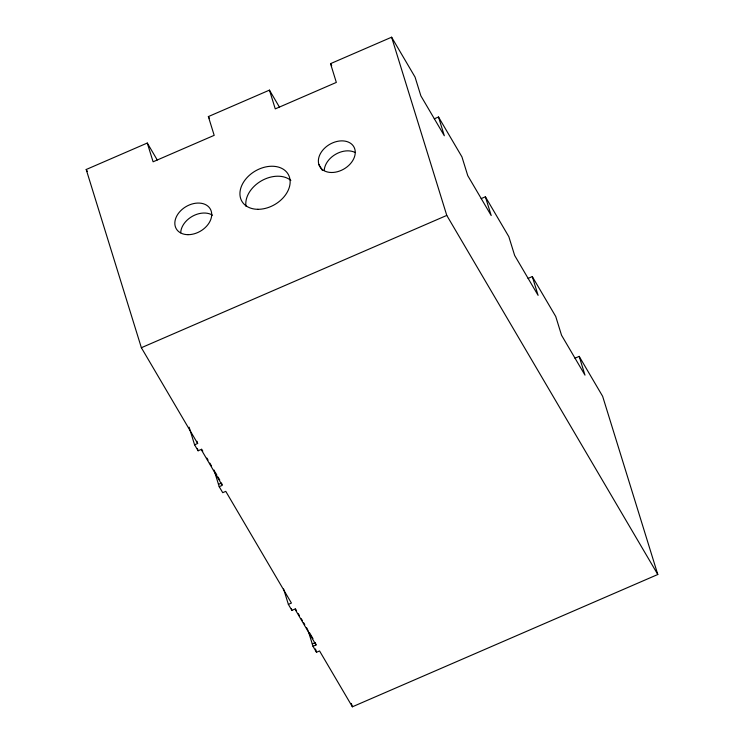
<?xml version="1.0" encoding="UTF-8"?>
<svg xmlns="http://www.w3.org/2000/svg" width="744" height="744" viewBox="0 0 744 744"><rect width="100%" height="100%" fill="white"/><g stroke="black" fill="none" stroke-linecap="round" stroke-linejoin="round"><path stroke-width="1.12" d="M189.134 427.177L194.584 444.8L197.644 443.471L141.369 347.718L86.202 169.502L147.284 143.043L157.254 159.997M147.284 143.043L153.097 161.801L214.179 135.343L208.367 116.585L269.449 90.126L279.418 107.08M269.449 90.126L275.261 108.884L336.334 82.417L330.531 63.659L391.614 37.2L415.059 77.097L420.872 95.855L444.317 135.752L438.504 116.994L434.291 118.817M481.182 198.62L485.395 196.788L508.84 236.685L514.653 255.452L538.098 295.349L532.295 276.591L528.082 278.414M141.369 347.718L446.781 215.416L657.798 574.498L352.386 706.8L319.557 650.944L316.507 652.265L312.992 646.285L308.183 630.745M194.584 444.8L198.109 450.78L201.159 449.46L222.261 485.367L219.21 486.688L214.058 470.059M218.476 484.344L221.535 483.023L222.019 484.586M574.973 358.208L579.185 356.385L602.631 396.282L657.798 574.498M283.594 588.969L288.374 604.388L291.425 603.068L225.776 491.356L222.726 492.677L219.21 486.688M288.374 604.388L291.89 610.378L294.94 609.048L316.042 644.955L312.992 646.285M312.266 643.932L315.317 642.611M438.504 116.994L461.95 156.891L467.762 175.649L491.207 215.546L485.395 196.788M532.295 276.591L555.74 316.488L561.543 335.246L584.989 375.143L579.185 356.385M330.531 63.659L331.703 65.658M318.869 164.452L322.385 170.432M208.367 116.585L209.538 118.575M86.202 169.502L87.374 171.501M201.605 449.106L202.777 451.106M206.879 458.09L208.05 460.08M209.808 463.075L211.566 466.07M215.09 472.049L216.848 475.044M218.02 477.034L219.778 480.029M295.387 608.704L296.558 610.694M298.316 613.688L299.488 615.679M301.255 618.673L302.427 620.673M303.599 622.663L304.77 624.662M306.528 627.648L307.7 629.647M309.458 632.642L312.973 638.622M391.614 37.2L446.781 215.416M351.354 703.48L352.386 706.8M315.558 643.393L316.042 644.955M315.484 648.963L316.507 652.265M291.406 608.806L291.89 610.378M196.955 441.276L197.644 443.471M197.374 448.437L198.109 450.78M245.994 206.311A26.812 19.391 -30.4 0 1 261.339 180.876A26.812 19.391 -30.4 0 1 290.858 180.439M180.699 232.779A19.688 14.238 -30.4 0 1 192.557 216.188A19.688 14.238 -30.4 0 1 212.533 215.221M324.235 170.599A19.688 14.238 -30.4 0 1 335.544 154.324A19.688 14.238 -30.4 0 1 355.223 152.539M187.99 234.676A19.688 14.238 -30.4 0 0 211.212 211.091A19.688 14.238 -30.4 0 0 180.606 210.822A19.688 14.238 -30.4 0 0 187.99 234.676M257.852 209.306A26.812 19.391 -30.4 0 0 289.472 177.184A26.812 19.391 -30.4 0 0 247.798 176.812A26.812 19.391 -30.4 0 0 257.852 209.306M331.536 172.496A19.688 14.238 -30.4 0 0 354.758 148.902A19.688 14.238 -30.4 0 0 324.152 148.633A19.688 14.238 -30.4 0 0 331.536 172.496"/></g></svg>
